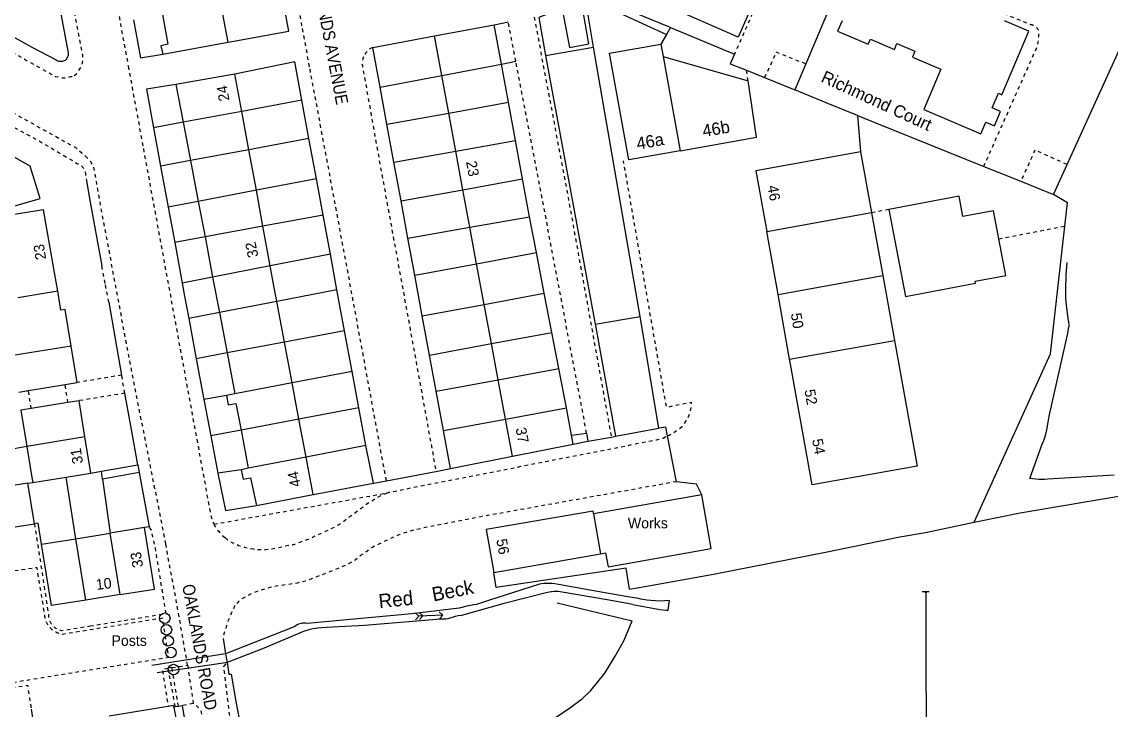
# Model space of a CAD drawing. Extents: x 421500 to 422711, y 436000 to 437000.
# Drawn here: x 422105.8 to 422260.5, y 436229.8 to 436327.6 of the extents above; entities that cross this region are included whole.
import ezdxf

# ---------------------------------------------------------------- set-up
doc = ezdxf.new("R2010")
doc.units = 0
doc.linetypes.add('716709-ExBase$0$OS-DASHEDLINE', pattern=[1, 0.5, -0.5])
doc.layers.get('0').update_dxf_attribs({"color": 210})
for name, color, linetype in [('716709-ExBase$0$OS-LINE_0001_BLG_OUTLINE', 7, 'Continuous'), ('716709-ExBase$0$OS-LINE_0003_BLG_OUTLINE_OVHD', 7, '716709-ExBase$0$OS-DASHEDLINE'), ('716709-ExBase$0$OS-LINE_0021_ROAD_OR_TRACK', 8, '716709-ExBase$0$OS-DASHEDLINE'), ('716709-ExBase$0$OS-LINE_0030_BLG_DIVISION', 8, 'Continuous'), ('716709-ExBase$0$OS-LINE_0030_OBSTRUCTING_FEAT', 8, 'Continuous'), ('716709-ExBase$0$OS-LINE_0032_PATH_OR_EDGE', 8, '716709-ExBase$0$OS-DASHEDLINE'), ('716709-ExBase$0$OS-LINE_0059_WATER_EDGE_LIMIT', 8, 'Continuous'), ('716709-ExBase$0$OS-PT_0057_WATER_LOCATION', 8, 'Continuous'), ('716709-ExBase$0$OS-PT_GENERAL_OR_UNCLASSIFIED', 8, 'Continuous'), ('716709-ExBase$0$OS-SYMB_0057_CULVERT', 8, 'Continuous'), ('716709-ExBase$0$OS-SYMB_0069_DIRECTION_OF_FL', 8, 'Continuous'), ('716709-ExBase$0$OS-TEXT_BUILDING_OR_STRUCTURE', 4, 'Continuous'), ('716709-ExBase$0$OS-TEXT_INLAND_WATER', 4, 'Continuous'), ('716709-ExBase$0$OS-TEXT_ROAD_NAME', 7, 'Continuous'), ('716709-ExBase$0$OS-TEXT_ROADSIDE', 4, 'Continuous')]:
    doc.layers.add(name, color=color, linetype=linetype)
doc.styles.add('716709-ExBase$0$Romans', font='romans.shx', dxfattribs={"width": 0.9})
doc.styles.add('716709-ExBase$0$Standard', font='romans.shx')

# ---------------------------------------------------------------- blocks, each defined once
blk = doc.blocks.new('716709-ExBase$0$OS-FLOW ARROW')
at = {"linetype": 'Continuous', "flags": 128}
for points in [[(0.5, 0.5), (0, 0), (0.5, -0.5)], [(0, 0), (3.438, 0)], [(3.35, 0.5), (2.85, 0), (3.35, -0.5)], [(3.938, 0.5), (3.438, 0), (3.938, -0.5)]]:
    blk.add_lwpolyline(points, dxfattribs=at)
blk = doc.blocks.new('716709-ExBase$0$OS-CULVERT')
at = {"linetype": 'Continuous', "flags": 128}
blk.add_lwpolyline([(-0.5, 0), (0.5, 0)], dxfattribs=at)
blk = doc.blocks.new('716709-ExBase$0$OS-CIRCLE')
at = {"linetype": 'Continuous'}
blk.add_circle((0, 0), 0.375, dxfattribs=at)
blk = doc.blocks.new('716709-ExBase$0$OS-DOT')
at = {"linetype": 'Continuous'}
blk.add_circle((0, 0), 0.05, dxfattribs=at)

msp = doc.modelspace()

# ---------------------------------------------------------------- linework, layer by layer
at = {"layer": '716709-ExBase$0$OS-LINE_0001_BLG_OUTLINE'}
for p, q in [((422135.08, 436324.7), (422134.06, 436330.13)), ((422164.42, 436325.58), (422172.87, 436327.17)), ((422173.9, 436321.59), (422172.87, 436327.17)), ((422125.8, 436323), (422135.08, 436324.7)), ((422165.45, 436319.97), (422164.42, 436325.58)), ((422196.53, 436324.42), (422196.85, 436322.65)), ((422174.9, 436316.16), (422173.9, 436321.59)), ((422196.85, 436322.65), (422208.94, 436319.2)), ((422136.05, 436320.15), (422127.68, 436318.7)), ((422137.03, 436314.87), (422136.05, 436320.15)), ((422166.42, 436314.62), (422165.45, 436319.97)), ((422127.68, 436318.7), (422128.71, 436313.33)), ((422175.9, 436310.75), (422174.9, 436316.16)), ((422138.03, 436309.41), (422137.03, 436314.87)), ((422167.42, 436309.22), (422166.42, 436314.62)), ((422128.71, 436313.33), (422129.75, 436307.87)), ((422176.91, 436305.26), (422175.9, 436310.75)), ((422139.1, 436303.65), (422138.03, 436309.41)), ((422168.42, 436303.73), (422167.42, 436309.22)), ((422199.3, 436309.27), (422192.01, 436307.97)), ((422129.75, 436307.87), (422130.85, 436302.06)), ((422224.9, 436309.1), (422226.45, 436300.5)), ((422177.9, 436299.9), (422176.91, 436305.26)), ((422140.04, 436298.54), (422139.1, 436303.65)), ((422169.4, 436298.41), (422168.42, 436303.73)), ((422130.85, 436302.06), (422131.81, 436297.03)), ((422108.88, 436300.89), (422103.24, 436299.97)), ((422178.88, 436294.81), (422177.9, 436299.9)), ((422226.45, 436300.5), (422226.46, 436300.47)), ((422226.46, 436300.47), (422228.07, 436291.54)), ((422141.08, 436292.93), (422140.04, 436298.54)), ((422170.35, 436293.21), (422169.4, 436298.41)), ((422131.81, 436297.03), (422132.89, 436291.33)), ((422213.19, 436288.84), (422211.59, 436297.8)), ((422179.99, 436289.02), (422178.88, 436294.81)), ((422171.43, 436287.44), (422170.35, 436293.21)), ((422132.89, 436291.33), (422133.85, 436286.29)), ((422228.07, 436291.54), (422229.73, 436282.31)), ((422143.1, 436282.08), (422142.02, 436287.86)), ((422181.05, 436283.47), (422179.99, 436289.02)), ((422214.83, 436279.64), (422213.19, 436288.84)), ((422133.85, 436286.29), (422134.95, 436280.55)), ((422172.48, 436281.87), (422171.43, 436287.44)), ((422182.04, 436278.32), (422181.05, 436283.47)), ((422113.67, 436276.34), (422112.81, 436281.53)), ((422144.19, 436276.3), (422143.1, 436282.08)), ((422173.44, 436276.74), (422172.48, 436281.87)), ((422134.95, 436280.55), (422136.05, 436274.75)), ((422183.12, 436272.73), (422182.04, 436278.32)), ((422174.49, 436271.15), (422173.44, 436276.74)), ((422105.38, 436274.97), (422106.73, 436275.19)), ((422106.73, 436275.19), (422111.93, 436276.05)), ((422111.93, 436276.05), (422113.67, 436276.34)), ((422145.15, 436271.14), (422144.19, 436276.3)), ((422113.92, 436273.75), (422112.34, 436273.49)), ((422114.76, 436268.61), (422113.92, 436273.75)), ((422136.05, 436274.75), (422134.85, 436274.5)), ((422107.14, 436272.64), (422105.66, 436272.4)), ((422105.66, 436272.4), (422106.5, 436267.26)), ((422112.34, 436273.49), (422107.14, 436272.64)), ((422183.86, 436268.86), (422183.12, 436272.73)), ((422146.17, 436265.74), (422145.15, 436271.14)), ((422175.48, 436265.88), (422174.49, 436271.15)), ((422136.92, 436269.59), (422137.95, 436264.15)), ((422115.6, 436263.47), (422114.76, 436268.61)), ((422175.48, 436265.88), (422184.1, 436267.6)), ((422184.1, 436267.6), (422183.86, 436268.86)), ((422147.17, 436260.42), (422146.17, 436265.74)), ((422107.34, 436262.12), (422112.07, 436262.89)), ((422112.07, 436262.89), (422115.6, 436263.47)), ((422137.95, 436264.15), (422136.95, 436263.95)), ((422139.1, 436258.85), (422147.17, 436260.42)), ((422202.35, 436260.4), (422186.97, 436257.69)), ((422123.22, 436255.72), (422118.35, 436254.93)), ((422108.61, 436253.37), (422113.48, 436254.15)), ((422113.48, 436254.15), (422118.35, 436254.93)), ((422172.8, 436249.35), (422187.96, 436252.02)), ((422119.76, 436246.21), (422114.89, 436245.42))]:
    msp.add_line(p, q, dxfattribs=at)
at = {"layer": '716709-ExBase$0$OS-LINE_0001_BLG_OUTLINE', "flags": 128}
for points in [[(422211.04, 436333.38), (422207.52, 436325.43), (422193.71, 436331.54), (422201.16, 436348.37)], [(422125.76, 436328.63), (422126.55, 436324.4), (422125.55, 436324.2), (422125.8, 436323)], [(422222.27, 436327.72), (422221.64, 436326.25), (422225.98, 436324.4), (422226.29, 436325.12), (422229.7, 436323.67), (422230.05, 436324.5), (422232.62, 436323.4), (422232.27, 436322.57), (422236.32, 436320.84), (422233.88, 436315.14), (422242, 436311.67), (422242.7, 436313.32), (422243.91, 436312.81), (422244.77, 436314.84), (422243.57, 436315.35), (422244.47, 436317.44), (422244.96, 436317.23), (422248.82, 436326.26), (422245.33, 436327.75)], [(422192.01, 436307.97), (422189.25, 436323.12), (422196.53, 436324.42)], [(422199.3, 436309.27), (422209.1, 436311.03), (422210.14, 436311.22), (422208.94, 436319.2)], [(422098.62, 436305.78), (422102.62, 436303.64), (422103.35, 436301.04), (422108.41, 436302.47), (422106.98, 436307.08), (422101.18, 436310.34)], [(422224.9, 436309.1), (422219.98, 436308.21), (422210.05, 436306.4), (422211.59, 436297.8)], [(422244.52, 436296.77), (422243.77, 436300.74), (422239.44, 436299.92), (422238.89, 436302.82), (422228.92, 436300.93)], [(422110.89, 436289.3), (422110.45, 436291.97), (422108.88, 436300.89)], [(422228.92, 436300.93), (422231.26, 436288.55), (422241.23, 436290.44), (422241.18, 436290.74), (422245.51, 436291.55), (422244.52, 436296.77)], [(422142.02, 436287.86), (422141.6, 436290.1), (422141.08, 436292.93)], [(422112.81, 436281.53), (422111.96, 436286.72), (422111.33, 436286.62), (422110.89, 436289.3)], [(422229.73, 436282.31), (422232.95, 436264.45), (422218.02, 436261.8), (422214.95, 436278.96), (422214.83, 436279.64)], [(422134.85, 436274.5), (422135.1, 436273.15), (422136.2, 436273.35), (422136.92, 436269.59)], [(422106.5, 436267.26), (422107.22, 436262.87), (422107.34, 436262.12)], [(422136.95, 436263.95), (422137.25, 436262.6), (422138.25, 436262.8), (422139.1, 436258.85)], [(422187.96, 436252.02), (422188.7, 436252.15), (422189.05, 436250.15), (422203.7, 436252.75), (422202.35, 436260.4)], [(422186.97, 436257.69), (422186.91, 436258.05), (422171.75, 436255.45), (422172.8, 436249.35)], [(422119.76, 436246.21), (422124.63, 436246.99), (422123.22, 436255.72)], [(422114.89, 436245.42), (422110.02, 436244.64), (422108.61, 436253.37)]]:
    msp.add_lwpolyline(points, dxfattribs=at)
at = {"layer": '716709-ExBase$0$OS-LINE_0003_BLG_OUTLINE_OVHD'}
for p, q in [((422107.14, 436272.64), (422106.73, 436275.19)), ((422112.34, 436273.49), (422111.93, 436276.05))]:
    msp.add_line(p, q, dxfattribs=at)
at = {"layer": '716709-ExBase$0$OS-LINE_0021_ROAD_OR_TRACK'}
for p, q in [((422106.22, 436401.11), (422120.9, 436321.28)), ((422146.66, 436321.21), (422145.58, 436327.01)), ((422175.93, 436321.98), (422174.85, 436327.59)), ((422120.9, 436321.28), (422123.05, 436309.58)), ((422134.49, 436235.99), (422134.94, 436236.54)), ((422129.33, 436236.17), (422130.14, 436230.73))]:
    msp.add_line(p, q, dxfattribs=at)
at = {"layer": '716709-ExBase$0$OS-LINE_0021_ROAD_OR_TRACK', "flags": 128}
for points in [[(422113.25, 436319.95), (422113.35, 436320.05), (422113.55, 436320.2), (422113.7, 436320.35), (422113.85, 436320.55), (422113.95, 436320.75), (422114.1, 436320.95), (422114.3, 436321.35), (422114.45, 436322.1), (422114.45, 436322.8), (422112.35, 436333.95), (422105.35, 436372.5), (422101.75, 436392.75), (422100.6, 436398.35), (422100.49, 436398.42)], [(422145.58, 436327.01), (422138.05, 436367.45), (422134.8, 436384.1), (422134.8, 436387), (422134.95, 436388.4), (422135.05, 436388.7), (422135.2, 436389.25), (422135.4, 436389.8)], [(422081.79, 436336.13), (422094.15, 436329.05), (422110.6, 436319.8), (422110.9, 436319.75), (422111.15, 436319.65), (422112.15, 436319.65), (422112.45, 436319.7), (422112.7, 436319.8), (422113, 436319.85), (422113.25, 436319.95)], [(422211.04, 436333.38), (422211.23, 436332.57), (422207, 436323.01)], [(422115.13, 436308.23), (422114.8, 436308.55), (422114.55, 436308.7), (422113.54, 436309.63), (422104.75, 436314.54), (422081.66, 436327.68), (422081.46, 436327.79), (422081.25, 436327.89), (422081.03, 436327.98), (422080.82, 436328.06), (422080.6, 436328.14), (422080.38, 436328.2), (422080.15, 436328.26), (422079.92, 436328.3), (422079.69, 436328.34), (422079.46, 436328.37), (422079.14, 436328.39), (422078.91, 436328.39), (422078.67, 436328.39), (422078.44, 436328.37), (422078.21, 436328.35), (422078.19, 436328.35)], [(422178.55, 436328.25), (422183.35, 436302.75), (422189.51, 436268.59)], [(422155.63, 436323.92), (422155.4, 436323.85), (422155.2, 436323.75), (422154.65, 436323.2), (422154.5, 436323), (422154.3, 436322.6)], [(422217.11, 436321.6), (422212.94, 436323.27), (422211.26, 436319.67)], [(422154.3, 436322.6), (422154.2, 436322.35), (422154.15, 436322), (422154.1, 436321.85), (422154.1, 436321.6), (422154.15, 436321.4), (422156.65, 436307.35), (422160.95, 436283.85), (422164.61, 436263.72)], [(422186, 436269.15), (422180, 436300.85), (422175.93, 436321.98)], [(422157.56, 436262.39), (422152.55, 436289.6), (422146.66, 436321.21)], [(422123.05, 436309.58), (422132.6, 436257.6), (422132.8, 436256.8), (422133, 436256.35), (422133.07, 436256.21)], [(422126.23, 436253.4), (422125.82, 436255.62), (422121.3, 436278.45), (422116.9, 436302), (422116.15, 436306.25), (422116, 436307), (422115.9, 436307.2), (422115.8, 436307.35), (422115.65, 436307.6), (422115.55, 436307.8), (422115.13, 436308.23)], [(422157.57, 436260.64), (422157.9, 436260.75), (422195.9, 436268.2), (422196.35, 436268.3), (422196.85, 436268.45), (422197.25, 436268.65), (422197.5, 436268.76)], [(422198.78, 436262.25), (422171.15, 436257.3), (422161.75, 436255.45), (422160.6, 436255.15), (422159.35, 436254.7), (422158.1, 436254.15), (422155.8, 436253.05), (422155.2, 436252.65), (422154.2, 436251.95), (422153.9, 436251.75), (422153.5, 436251.4), (422153.15, 436251.1), (422152.8, 436250.9), (422152.3, 436250.65), (422151.85, 436250.4), (422151.45, 436250.25), (422150.8, 436249.95), (422146.95, 436248.45), (422146.55, 436248.25), (422146.1, 436248.1), (422145.65, 436248), (422145.35, 436247.95), (422144.95, 436247.85), (422141.9, 436247.4), (422141, 436247.2), (422140.35, 436247), (422139.5, 436246.75), (422138.65, 436246.45), (422137.9, 436246.05), (422137.65, 436245.95), (422137, 436245.6), (422136.55, 436245.25), (422136.4, 436245.05), (422136.2, 436244.85), (422136.05, 436244.65)], [(422134.65, 436254.3), (422135, 436254), (422135.35, 436253.8), (422135.75, 436253.55), (422136.2, 436253.4), (422136.55, 436253.2), (422137, 436253.1), (422137.4, 436252.95), (422138.3, 436252.75), (422138.65, 436252.7), (422139.25, 436252.6), (422140.4, 436252.6), (422140.95, 436252.7), (422141.55, 436252.75), (422142.1, 436252.9), (422142.7, 436253), (422143.2, 436253.15), (422144.4, 436253.35), (422145.4, 436253.7), (422146.45, 436254.1), (422147.15, 436254.4), (422149.65, 436255.55), (422150.25, 436255.85), (422150.8, 436256.15), (422150.95, 436256.25), (422151.45, 436256.6), (422151.95, 436257), (422152.1, 436257.1), (422153.8, 436258.35), (422154.7, 436259.05), (422155.95, 436259.85), (422156.1, 436259.95), (422156.7, 436260.25), (422157.57, 436260.64)], [(422133.07, 436256.21), (422133.2, 436255.95), (422133.45, 436255.5), (422133.75, 436255.2), (422134, 436254.85), (422134.35, 436254.55), (422134.65, 436254.3)], [(422129.33, 436236.17), (422129.31, 436236.27), (422128.11, 436243.27), (422126.23, 436253.4)], [(422064.06, 436227.19), (422102.12, 436233.37), (422104.25, 436233.71), (422106.28, 436234.04), (422106.48, 436234.07), (422123.72, 436236.84), (422126.65, 436237.3), (422125.8, 436242.86), (422123.1, 436242.42), (422111.58, 436240.56), (422111.46, 436240.58), (422111.34, 436240.6), (422111.22, 436240.63), (422111.1, 436240.67), (422110.99, 436240.71), (422110.87, 436240.75), (422110.76, 436240.8), (422110.65, 436240.85), (422110.54, 436240.91), (422110.44, 436240.97), (422110.33, 436241.04), (422110.23, 436241.11), (422110.14, 436241.19), (422110.04, 436241.26), (422109.95, 436241.35), (422109.85, 436241.45), (422109.77, 436241.54), (422109.69, 436241.63), (422109.62, 436241.73), (422109.55, 436241.83), (422109.48, 436241.94), (422109.42, 436242.04), (422109.36, 436242.15), (422109.31, 436242.26), (422109.26, 436242.37), (422109.22, 436242.49), (422109.18, 436242.6), (422109.14, 436242.72), (422109.12, 436242.84), (422109.09, 436242.96), (422109.07, 436243.08), (422109.06, 436243.2), (422109.05, 436243.33), (422107.96, 436250.03), (422101.23, 436249.09), (422102.02, 436243.45), (422102.04, 436243.23), (422102.05, 436243.04), (422102.05, 436242.84), (422102.05, 436242.65), (422102.03, 436242.46), (422102.01, 436242.26), (422101.98, 436242.07), (422101.95, 436241.88), (422101.9, 436241.69), (422101.85, 436241.5), (422101.79, 436241.32), (422101.72, 436241.14), (422101.64, 436240.96), (422101.56, 436240.78), (422101.47, 436240.61), (422101.36, 436240.42), (422101.25, 436240.26), (422101.14, 436240.1), (422101.02, 436239.94), (422100.9, 436239.8), (422100.77, 436239.65), (422100.63, 436239.51), (422100.49, 436239.38), (422100.34, 436239.25), (422100.19, 436239.13), (422100.03, 436239.02), (422099.87, 436238.91), (422099.7, 436238.81), (422099.53, 436238.72), (422099.36, 436238.63), (422062.13, 436232.47), (422062.07, 436232.47)], [(422136.05, 436244.65), (422135.95, 436244.45), (422135.85, 436244.2), (422135.75, 436244), (422135.05, 436242.45), (422134.85, 436241.75), (422134.45, 436240.45), (422134.39, 436239.99)], [(422178.2, 436000), (422171.3, 436039.7), (422151.9, 436140.9), (422142.35, 436192.2), (422135.5, 436227.45), (422134.49, 436235.99)], [(422130.94, 436230.1), (422130.86, 436230.18), (422130.76, 436230.28), (422130.67, 436230.36), (422130.58, 436230.44), (422130.49, 436230.51), (422130.39, 436230.58), (422130.29, 436230.64), (422130.14, 436230.73)], [(422133.72, 436208.06), (422134.2, 436208.35), (422134.35, 436208.45), (422134.4, 436208.55), (422134.5, 436208.7), (422134.6, 436208.8), (422134.7, 436208.95), (422134.85, 436209.4), (422134.85, 436210.15), (422134.8, 436210.25), (422133.5, 436215.55), (422131.33, 436229.51), (422131.27, 436229.61), (422131.21, 436229.72), (422131.15, 436229.82), (422131.08, 436229.91), (422131.01, 436230.01), (422130.94, 436230.1)]]:
    msp.add_lwpolyline(points, dxfattribs=at)
at = {"layer": '716709-ExBase$0$OS-LINE_0030_BLG_DIVISION'}
for p, q in [((422165.45, 436319.97), (422173.9, 436321.59)), ((422196.85, 436322.65), (422199.3, 436309.27)), ((422166.42, 436314.62), (422174.9, 436316.16)), ((422137.03, 436314.87), (422128.71, 436313.33)), ((422167.42, 436309.22), (422175.9, 436310.75)), ((422138.03, 436309.41), (422129.75, 436307.87)), ((422168.42, 436303.73), (422176.91, 436305.26)), ((422139.1, 436303.65), (422130.85, 436302.06)), ((422169.4, 436298.41), (422177.9, 436299.9)), ((422211.59, 436297.8), (422226.45, 436300.5)), ((422140.04, 436298.54), (422131.81, 436297.03)), ((422170.35, 436293.21), (422178.88, 436294.81)), ((422141.08, 436292.93), (422132.89, 436291.33)), ((422213.19, 436288.84), (422228.07, 436291.54)), ((422110.89, 436289.3), (422105.22, 436288.36)), ((422142.02, 436287.86), (422133.85, 436286.29)), ((422171.43, 436287.44), (422179.99, 436289.02)), ((422172.48, 436281.87), (422181.05, 436283.47)), ((422112.81, 436281.53), (422104.52, 436280.16)), ((422143.1, 436282.08), (422134.95, 436280.55)), ((422214.83, 436279.64), (422229.73, 436282.31)), ((422173.44, 436276.74), (422182.04, 436278.32)), ((422144.19, 436276.3), (422136.05, 436274.75)), ((422174.49, 436271.15), (422183.12, 436272.73)), ((422145.15, 436271.14), (422136.92, 436269.59)), ((422114.76, 436268.61), (422106.5, 436267.26)), ((422146.17, 436265.74), (422137.95, 436264.15)), ((422186.97, 436257.69), (422187.96, 436252.02)), ((422119.76, 436246.21), (422118.35, 436254.93))]:
    msp.add_line(p, q, dxfattribs=at)
at = {"layer": '716709-ExBase$0$OS-LINE_0030_BLG_DIVISION', "flags": 128}
msp.add_lwpolyline([(422114.89, 436245.42), (422114.84, 436245.72), (422113.53, 436253.85), (422113.48, 436254.15)], dxfattribs=at)
at = {"layer": '716709-ExBase$0$OS-LINE_0030_OBSTRUCTING_FEAT'}
for p, q in [((422227.33, 436345.83), (422217.11, 436321.6)), ((422254.22, 436307.32), (422267.62, 436336.81)), ((422143.71, 436326.24), (422142.7, 436331.69)), ((422185.77, 436331.12), (422197.35, 436325.8)), ((422197.92, 436326.76), (422186.01, 436331.67)), ((422187, 436323.97), (422185.97, 436329.97)), ((422121.66, 436327.88), (422122.65, 436322.45)), ((422135.08, 436324.7), (422143.71, 436326.24)), ((422172.87, 436327.17), (422174.26, 436327.46)), ((422174.26, 436327.46), (422174.85, 436327.59)), ((422197.92, 436326.76), (422197.35, 436325.8)), ((422197.92, 436326.76), (422207, 436323.01)), ((422155.63, 436323.92), (422164.42, 436325.58)), ((422197.35, 436325.8), (422196.53, 436324.42)), ((422156.67, 436318.29), (422155.63, 436323.92)), ((422180.18, 436322.8), (422187, 436323.97)), ((422189.83, 436307.58), (422187, 436323.97)), ((422122.65, 436322.45), (422125.8, 436323)), ((422144.55, 436321.9), (422136.05, 436320.15)), ((422145.56, 436316.45), (422144.55, 436321.9)), ((422173.9, 436321.59), (422175.93, 436321.98)), ((422217.11, 436321.6), (422215.55, 436317.92)), ((422156.67, 436318.29), (422165.45, 436319.97)), ((422208.72, 436320.7), (422211.26, 436319.67)), ((422127.68, 436318.7), (422123.5, 436318)), ((422211.26, 436319.67), (422215.55, 436317.92)), ((422123.5, 436318), (422124.5, 436312.55)), ((422157.64, 436313.03), (422156.67, 436318.29)), ((422145.56, 436316.45), (422137.03, 436314.87)), ((422146.57, 436310.99), (422145.56, 436316.45)), ((422157.64, 436313.03), (422166.42, 436314.62)), ((422224.47, 436314.3), (422224.9, 436309.1)), ((422224.47, 436314.3), (422242.39, 436307.04)), ((422128.71, 436313.33), (422124.5, 436312.55)), ((422124.5, 436312.55), (422125.51, 436307.08)), ((422158.64, 436307.63), (422157.64, 436313.03)), ((422146.57, 436310.99), (422138.03, 436309.41)), ((422147.62, 436305.3), (422146.57, 436310.99)), ((422158.64, 436307.63), (422167.42, 436309.22)), ((422129.75, 436307.87), (422125.51, 436307.08)), ((422159.65, 436302.14), (422158.64, 436307.63)), ((422125.51, 436307.08), (422126.58, 436301.24)), ((422193.6, 436285.7), (422189.83, 436307.58)), ((422242.39, 436307.04), (422247.67, 436304.94)), ((422252.28, 436303.04), (422254.22, 436307.32)), ((422114.92, 436305.3), (422115.52, 436301.97)), ((422147.62, 436305.3), (422139.1, 436303.65)), ((422148.59, 436300.11), (422147.62, 436305.3)), ((422247.67, 436304.94), (422252.28, 436303.04)), ((422159.65, 436302.14), (422168.42, 436303.73)), ((422115.52, 436301.97), (422117.15, 436292.91)), ((422130.85, 436302.06), (422126.58, 436301.24)), ((422160.62, 436296.87), (422159.65, 436302.14)), ((422126.58, 436301.24), (422127.5, 436296.24)), ((422148.59, 436300.11), (422140.04, 436298.54)), ((422149.61, 436294.59), (422148.59, 436300.11)), ((422160.62, 436296.87), (422169.4, 436298.41)), ((422131.81, 436297.03), (422127.5, 436296.24)), ((422161.59, 436291.58), (422160.62, 436296.87)), ((422127.5, 436296.24), (422128.55, 436290.48)), ((422149.61, 436294.59), (422141.08, 436292.93)), ((422150.55, 436289.5), (422149.61, 436294.59)), ((422161.59, 436291.58), (422170.35, 436293.21)), ((422132.89, 436291.33), (422128.55, 436290.48)), ((422162.65, 436285.83), (422161.59, 436291.58)), ((422150.55, 436289.5), (422142.02, 436287.86)), ((422151.63, 436283.69), (422150.55, 436289.5)), ((422118.13, 436287.75), (422119.05, 436282.56)), ((422133.85, 436286.29), (422129.49, 436285.46)), ((422162.65, 436285.83), (422171.43, 436287.44)), ((422129.49, 436285.46), (422130.57, 436279.73)), ((422163.69, 436280.23), (422162.65, 436285.83)), ((422187.21, 436284.64), (422193.6, 436285.7)), ((422196.24, 436269.85), (422193.6, 436285.7)), ((422151.63, 436283.69), (422143.1, 436282.08)), ((422152.7, 436277.93), (422151.63, 436283.69)), ((422119.05, 436282.56), (422119.97, 436277.39)), ((422163.69, 436280.23), (422172.48, 436281.87)), ((422134.95, 436280.55), (422130.57, 436279.73)), ((422164.63, 436275.12), (422163.69, 436280.23)), ((422130.57, 436279.73), (422131.66, 436273.93)), ((422119.97, 436277.39), (422119.98, 436277.35)), ((422152.7, 436277.93), (422144.19, 436276.3)), ((422153.66, 436272.75), (422152.7, 436277.93)), ((422164.63, 436275.12), (422173.44, 436276.74)), ((422165.66, 436269.53), (422164.63, 436275.12)), ((422120.42, 436274.82), (422120.42, 436274.83)), ((422121.35, 436269.69), (422120.42, 436274.82)), ((422134.85, 436274.5), (422131.66, 436273.93)), ((422131.66, 436273.93), (422132.63, 436268.78)), ((422153.66, 436272.75), (422145.15, 436271.14)), ((422154.66, 436267.38), (422153.66, 436272.75)), ((422165.66, 436269.53), (422174.49, 436271.15)), ((422122.27, 436264.64), (422121.35, 436269.69)), ((422136.92, 436269.59), (422132.63, 436268.78)), ((422166.66, 436264.11), (422165.66, 436269.53)), ((422183.86, 436268.86), (422186, 436269.15)), ((422186, 436269.15), (422186.18, 436268)), ((422190.1, 436268.7), (422196.24, 436269.85)), ((422132.63, 436268.78), (422133.63, 436263.44)), ((422154.66, 436267.38), (422146.17, 436265.74)), ((422155.75, 436262.05), (422154.66, 436267.38)), ((422184.1, 436267.6), (422186.18, 436268)), ((422186.18, 436268), (422189.51, 436268.59)), ((422189.51, 436268.59), (422190.1, 436268.7)), ((422198.78, 436262.25), (422197.5, 436268.76)), ((422106.5, 436267.26), (422098.6, 436265.85)), ((422117.09, 436263.73), (422122.27, 436264.64)), ((422122.27, 436264.64), (422122.47, 436263.56)), ((422113.48, 436254.15), (422112.07, 436262.89)), ((422115.6, 436263.47), (422117.09, 436263.73)), ((422117.25, 436262.61), (422117.09, 436263.73)), ((422122.47, 436263.56), (422117.25, 436262.61)), ((422122.47, 436263.56), (422123.88, 436255.83)), ((422136.95, 436263.95), (422133.63, 436263.44)), ((422157.56, 436262.39), (422164.61, 436263.72)), ((422164.61, 436263.72), (422166.66, 436264.11)), ((422106.64, 436262.04), (422107.34, 436262.12)), ((422107.58, 436256.28), (422106.64, 436262.04)), ((422117.25, 436262.61), (422118.35, 436254.93)), ((422147.17, 436260.42), (422155.75, 436262.05)), ((422155.75, 436262.05), (422157.56, 436262.39)), ((422104.87, 436255.83), (422107.58, 436256.28)), ((422123.88, 436255.83), (422123.22, 436255.72)), ((422181.8, 436245.05), (422192.45, 436242.5)), ((422134.39, 436239.99), (422134.74, 436237.8)), ((422134.74, 436237.8), (422134.94, 436236.54)), ((422127.55, 436230.25), (422127.38, 436230.22)), ((422128.03, 436230.33), (422127.55, 436230.25)), ((422128.6, 436230.42), (422128.03, 436230.33)), ((422131.08, 436216.31), (422128.6, 436230.42)), ((422107.13, 436229.93), (422107.56, 436227.17)), ((422127.38, 436230.22), (422128.22, 436225.68))]:
    msp.add_line(p, q, dxfattribs=at)
at = {"layer": '716709-ExBase$0$OS-LINE_0030_OBSTRUCTING_FEAT', "flags": 128}
for points in [[(422089.45, 436333.95), (422107.3, 436323.95), (422110.65, 436322.2), (422110.8, 436322.1), (422110.9, 436322.05), (422111.05, 436322), (422111.55, 436322), (422112, 436322.15), (422112.2, 436322.35), (422112.3, 436322.55), (422112.35, 436322.7), (422112.4, 436322.8), (422112.4, 436323.2), (422110.1, 436335.6), (422109.25, 436340.31)], [(422182.55, 436329.38), (422182.45, 436329.7), (422182.15, 436329.45), (422181.75, 436329.25), (422181.4, 436329.05), (422180.6, 436328.75), (422180.45, 436328.7), (422179.2, 436328.2), (422180.18, 436322.8)], [(422182.55, 436329.38), (422183.55, 436323.95), (422186.3, 436324.45), (422185.37, 436329.87)], [(422180.18, 436322.8), (422181.2, 436317.15), (422187.21, 436284.64)], [(422207, 436323.01), (422206.39, 436321.64), (422208.72, 436320.7)], [(422224.47, 436314.3), (422220.03, 436316.1), (422215.55, 436317.92)], [(422253.93, 436298.55), (422254.31, 436301.86), (422252.28, 436303.04)], [(422241.04, 436256.49), (422251.86, 436280.4), (422253.93, 436298.55)], [(422260.9, 436263.2), (422251.5, 436262.6), (422251, 436262.55), (422250.2, 436262.55), (422248.95, 436262.7), (422250.7, 436267.6), (422250.95, 436268.1), (422251.1, 436268.65), (422251.2, 436269), (422251.35, 436269.6), (422251.55, 436270.7), (422251.7, 436271.55), (422254.4, 436283.55), (422254.45, 436284.05), (422254.55, 436284.55), (422254.5, 436284.75), (422254.5, 436284.95), (422254.45, 436285.1), (422254.2, 436286.95), (422254.05, 436288.25), (422254.05, 436289.95), (422254.1, 436291.2), (422254.1, 436291.6), (422254.25, 436293.4)], [(422128.55, 436290.48), (422128.9, 436288.6), (422129.49, 436285.46)], [(422187.21, 436284.64), (422187.3, 436284.15), (422190.1, 436268.7)], [(422197.5, 436268.76), (422197.26, 436270.02), (422196.24, 436269.85)], [(422166.66, 436264.11), (422167.4, 436264.25), (422175.48, 436265.88)], [(422133.63, 436263.44), (422134.7, 436258.15), (422139.1, 436258.85)], [(422106.64, 436262.04), (422103.96, 436261.6), (422103.93, 436261.6)], [(422202.35, 436260.4), (422201.59, 436261.92), (422198.78, 436262.25)], [(422241.04, 436256.49), (422247.55, 436257.85), (422272.45, 436262.05), (422290.5, 436258.02)], [(422108.61, 436253.37), (422108.13, 436256.34), (422107.58, 436256.28)], [(422192.1, 436247), (422194.25, 436247.35), (422204, 436249.1), (422220.15, 436252.3), (422230.5, 436254.4), (422234.1, 436255.05), (422241.04, 436256.49)], [(422192.1, 436247), (422191.62, 436249.95), (422173.17, 436247.23), (422172.8, 436249.35)], [(422136.85, 436227.45), (422137.85, 436227.54), (422139.4, 436220.5), (422163.75, 436224.85), (422178.9, 436227.5), (422180.15, 436228), (422181.8, 436228.9), (422183.6, 436230.1), (422185.35, 436231.4), (422186.6, 436232.6), (422188.6, 436235.05), (422190.05, 436237.45), (422191.35, 436239.75), (422192.45, 436242.5)], [(422134.94, 436236.54), (422135.2, 436234.9), (422135.5, 436234.9), (422136.2, 436231.04), (422136.65, 436228.57), (422136.85, 436227.45)], [(422126.58, 436230.33), (422125.95, 436230.23), (422118.2, 436228.96)], [(422127.38, 436230.22), (422127.34, 436230.46), (422126.58, 436230.33)]]:
    msp.add_lwpolyline(points, dxfattribs=at)
at = {"layer": '716709-ExBase$0$OS-LINE_0032_PATH_OR_EDGE'}
for p, q in [((422208.94, 436319.2), (422208.72, 436320.7)), ((422228.92, 436300.93), (422226.46, 436300.47)), ((422244.52, 436296.77), (422253.93, 436298.55)), ((422117.62, 436290.42), (422117.15, 436292.91)), ((422118.13, 436287.75), (422117.62, 436290.42)), ((422119.97, 436277.39), (422113.67, 436276.34)), ((422120.42, 436274.83), (422119.98, 436277.35)), ((422120.42, 436274.82), (422113.92, 436273.75)), ((422133.07, 436256.21), (422157.57, 436260.64)), ((422115.48, 436241.75), (422120.35, 436242.54)), ((422127.12, 436235.83), (422126.54, 436235.72)), ((422127.12, 436235.83), (422129.33, 436236.17)), ((422130.14, 436230.73), (422128.6, 436230.42))]:
    msp.add_line(p, q, dxfattribs=at)
at = {"layer": '716709-ExBase$0$OS-LINE_0032_PATH_OR_EDGE', "flags": 128}
for points in [[(422242.39, 436307.04), (422242.42, 436307.1), (422246.72, 436316.74), (422249.93, 436323.94), (422249.99, 436324.13), (422250.04, 436324.32), (422250.09, 436324.51), (422250.12, 436324.7), (422250.15, 436324.9), (422250.18, 436325.25), (422250.18, 436325.31), (422250.19, 436325.37), (422250.19, 436325.43), (422250.2, 436325.49), (422250.2, 436325.55), (422250.21, 436325.61), (422250.21, 436325.67), (422250.22, 436325.73), (422250.22, 436325.79), (422250.22, 436325.85), (422250.22, 436325.9), (422250.22, 436325.96), (422250.22, 436326.02), (422250.22, 436326.08), (422250.21, 436326.13), (422250.2, 436326.19), (422250.2, 436326.25), (422250.18, 436326.3), (422250.17, 436326.35), (422250.15, 436326.41), (422250.13, 436326.46), (422250.1, 436326.51), (422250.05, 436326.59), (422250.02, 436326.63), (422249.98, 436326.68), (422249.94, 436326.72), (422249.9, 436326.77), (422249.86, 436326.81), (422249.82, 436326.85), (422249.77, 436326.88), (422249.73, 436326.92), (422249.68, 436326.95), (422249.63, 436326.98), (422249.58, 436327.01), (422249.53, 436327.04), (422249.48, 436327.06), (422249.42, 436327.08), (422249.37, 436327.1), (422249.31, 436327.12), (422249.26, 436327.14), (422249.2, 436327.15), (422249.13, 436327.16), (422245.68, 436328.58)], [(422102.96, 436313.51), (422108.99, 436310.25), (422113.62, 436307.48), (422113.69, 436307.46), (422113.76, 436307.43), (422113.83, 436307.4), (422113.89, 436307.37), (422113.96, 436307.33), (422114.02, 436307.29), (422114.08, 436307.25), (422114.14, 436307.21), (422114.2, 436307.16), (422114.26, 436307.11), (422114.31, 436307.06), (422114.37, 436307.01), (422114.42, 436306.96), (422114.46, 436306.9), (422114.55, 436306.78), (422114.59, 436306.72), (422114.63, 436306.65), (422114.66, 436306.59), (422114.69, 436306.52), (422114.72, 436306.45), (422114.75, 436306.38), (422114.77, 436306.31), (422114.79, 436306.24), (422114.81, 436306.17), (422114.82, 436306.09), (422114.83, 436306.02), (422114.84, 436305.94), (422114.92, 436305.3)], [(422254.22, 436307.32), (422249.66, 436309.37), (422247.67, 436304.94)], [(422197.5, 436268.76), (422197.7, 436268.85), (422197.95, 436269), (422198.4, 436269.25), (422198.8, 436269.55), (422199.15, 436269.8), (422199.55, 436270.1), (422200.15, 436270.9), (422200.35, 436271.2), (422200.65, 436271.9), (422200.75, 436272.2), (422200.8, 436272.55), (422200.85, 436272.95), (422200.9, 436273.3), (422200.9, 436273.5), (422197.35, 436272.8), (422191.24, 436307.83)], [(422107.58, 436256.28), (422108.46, 436250.7), (422109.57, 436243.39), (422109.57, 436243.24), (422109.58, 436243.14), (422109.59, 436243.05), (422109.6, 436242.95), (422109.62, 436242.86), (422109.65, 436242.77), (422109.67, 436242.68), (422109.7, 436242.58), (422109.73, 436242.5), (422109.77, 436242.41), (422109.81, 436242.32), (422109.86, 436242.24), (422109.91, 436242.15), (422109.96, 436242.07), (422110.01, 436242), (422110.07, 436241.92), (422110.15, 436241.82), (422110.22, 436241.75), (422110.29, 436241.68), (422110.36, 436241.62), (422110.43, 436241.56), (422110.51, 436241.5), (422110.59, 436241.45), (422110.67, 436241.4), (422110.75, 436241.35), (422110.84, 436241.31), (422110.92, 436241.27), (422111.01, 436241.23), (422111.1, 436241.19), (422111.19, 436241.17), (422111.28, 436241.14), (422111.38, 436241.12), (422111.47, 436241.1), (422115.48, 436241.75)], [(422120.35, 436242.54), (422126.28, 436243.53), (422124.76, 436252.8), (422124.17, 436255.47), (422123.88, 436255.83)], [(422126.54, 436235.72), (422125.74, 436235.56), (422126.53, 436230.62), (422126.58, 436230.33)], [(422126.54, 436235.72), (422127.48, 436230.62), (422127.55, 436230.25)], [(422128.03, 436230.33), (422127.96, 436230.77), (422127.12, 436235.83)], [(422104.37, 436232.99), (422106.59, 436233.34), (422107.13, 436229.93)]]:
    msp.add_lwpolyline(points, dxfattribs=at)
at = {"layer": '716709-ExBase$0$OS-LINE_0059_WATER_EDGE_LIMIT'}
msp.add_line((422134.74, 436237.8), (422124.25, 436236.14), dxfattribs=at)
at = {"layer": '716709-ExBase$0$OS-LINE_0059_WATER_EDGE_LIMIT', "flags": 128}
for points in [[(422191.86, 436245.91), (422186.75, 436246.8), (422182, 436247.65), (422181.5, 436247.75), (422181.05, 436247.8), (422179.95, 436247.8), (422179.6, 436247.75), (422179.3, 436247.7), (422172.05, 436245.35), (422171.05, 436245.05), (422170.65, 436244.9), (422170.35, 436244.8), (422169.95, 436244.75), (422169.55, 436244.65), (422169.2, 436244.6), (422167.9, 436244.3), (422161.2, 436243.5), (422146.3, 436242.1), (422146.1, 436242.15), (422145.65, 436242.15), (422145.5, 436242.1), (422145.1, 436242), (422144.9, 436241.9), (422144.75, 436241.8), (422144.55, 436241.7), (422144, 436241.45), (422134.74, 436237.8)], [(422192.54, 436244.8), (422189.2, 436245.4), (422182.25, 436246.6), (422181.95, 436246.65), (422181.4, 436246.65), (422181.1, 436246.6), (422180.95, 436246.6), (422180.45, 436246.5), (422174.1, 436244.9), (422168.25, 436243.25), (422167.75, 436243.2), (422167.35, 436243.1), (422166.3, 436242.75), (422166, 436242.7), (422165.3, 436242.7), (422154.45, 436241.8), (422149.05, 436241.55), (422148.4, 436241.5), (422147.85, 436241.45), (422147.15, 436241.35), (422146.7, 436241.25), (422145.8, 436240.95), (422145.55, 436240.85), (422140.2, 436238.6), (422134.94, 436236.54)], [(422192.54, 436244.8), (422196.15, 436244.15), (422196.35, 436244.1), (422197.25, 436244), (422197.6, 436244), (422197.75, 436245.35), (422196.45, 436245.3), (422195.1, 436245.35), (422194.55, 436245.4), (422193.7, 436245.55), (422193.35, 436245.65), (422191.86, 436245.91)], [(422234.15, 436246.6), (422234.2, 436218.05), (422234.6, 436205.75), (422234.65, 436204.5), (422234.7, 436203.75), (422234.65, 436203.35), (422234.55, 436202.75), (422233.25, 436189.95), (422230.5, 436164.95), (422224.8, 436114.15), (422223.15, 436098.95), (422222.25, 436091.65)], [(422134.94, 436236.54), (422134.4, 436236.46), (422125.02, 436235.1)]]:
    msp.add_lwpolyline(points, dxfattribs=at)

# ---------------------------------------------------------------- block references
at = {"layer": '716709-ExBase$0$OS-PT_0057_WATER_LOCATION', "xscale": 2, "yscale": 2}
msp.add_blockref('716709-ExBase$0$OS-DOT', (422234.15, 436246.6), dxfattribs=at)
at = {"layer": '716709-ExBase$0$OS-PT_GENERAL_OR_UNCLASSIFIED', "xscale": 2, "yscale": 2}
for p in [(422126.09, 436242.85), (422126.33, 436241.21), (422126.59, 436239.65), (422126.96, 436237.98), (422127.33, 436235.56)]:
    msp.add_blockref('716709-ExBase$0$OS-CIRCLE', p, dxfattribs=at)
at = {"layer": '716709-ExBase$0$OS-SYMB_0057_CULVERT', "rotation": 179.8999938964843}
msp.add_blockref('716709-ExBase$0$OS-CULVERT', (422234.15, 436246.6), dxfattribs=at)
at = {"layer": '716709-ExBase$0$OS-SYMB_0069_DIRECTION_OF_FL', "rotation": 182.3000030517578}
msp.add_blockref('716709-ExBase$0$OS-FLOW ARROW', (422165.6, 436243.3), dxfattribs=at)

# ---------------------------------------------------------------- texts
at = {"layer": '716709-ExBase$0$OS-TEXT_BUILDING_OR_STRUCTURE', "style": '716709-ExBase$0$Standard'}
for s, insert, char_height, width, attachment_point, rotation in [('{\\fHeledd|b0|i0|c0|p34;Richmond Court}', (422219.14, 436319.11), 1.75, 22.3611, 7, 335.2), ('{\\fHeledd|b0|i0|c0|p34;24}', (422135.1, 436317.55), 1.5, 3, 8, 100.3), ('{\\fHeledd|b0|i0|c0|p34;46b}', (422202.6, 436311.19), 1.75, 5.1528, 7, 9.7), ('{\\fHeledd|b0|i0|c0|p34;46a}', (422193.25, 436309.38), 1.75, 5.1528, 7, 10.4), ('{\\fHeledd|b0|i0|c0|p34;23}', (422169.05, 436306.6), 1.5, 3, 8, 280.1), ('{\\fHeledd|b0|i0|c0|p34;46}', (422211.85, 436303.15), 1.5, 3, 8, 279.2), ('{\\fHeledd|b0|i0|c0|p34;23}', (422109.28, 436293.9), 1.5, 3, 7, 99.1), ('{\\fHeledd|b0|i0|c0|p34;32}', (422139.2, 436295.35), 1.5, 3, 8, 101.7), ('{\\fHeledd|b0|i0|c0|p34;50}', (422215.15, 436285), 1.5, 3, 8, 279.6), ('{\\fHeledd|b0|i0|c0|p34;52}', (422217.1, 436274.15), 1.5, 3, 8, 279.7), ('{\\fHeledd|b0|i0|c0|p34;37}', (422176.1, 436268.7), 1.5, 3, 8, 281.3), ('{\\fHeledd|b0|i0|c0|p34;54}', (422218.2, 436267.1), 1.5, 3, 8, 281.4), ('{\\fHeledd|b0|i0|c0|p34;31}', (422114.52, 436264.9), 1.5, 3, 7, 98.7), ('{\\fHeledd|b0|i0|c0|p34;44}', (422145.2, 436262.75), 1.5, 3, 8, 102.1), ('{\\fHeledd|b0|i0|c0|p34;56}', (422173.35, 436252.9), 1.5, 3, 8, 280.2), ('{\\fHeledd|b0|i0|c0|p34;33}', (422123.05, 436250.17), 1.5, 3, 7, 99), ('{\\fHeledd|b0|i0|c0|p34;10}', (422116.41, 436246.85), 1.5, 3, 7, 7)]:
    msp.add_mtext(s, dxfattribs=dict(at, insert=insert, char_height=char_height, width=width, attachment_point=attachment_point, rotation=rotation))
at = {"layer": '716709-ExBase$0$OS-TEXT_BUILDING_OR_STRUCTURE', "insert": (422194.7, 436255.6), "char_height": 1.5, "width": 7.6667, "attachment_point": 8, "style": '716709-ExBase$0$Standard'}
msp.add_mtext('{\\fHeledd|b0|i0|c0|p34;Works}', dxfattribs=at)
at = {"layer": '716709-ExBase$0$OS-TEXT_INLAND_WATER', "char_height": 2, "style": '716709-ExBase$0$Standard'}
for s, insert, width, attachment_point, rotation in [('{\\fHeledd|b0|i0|c0|p34;Beck}', (422164.25, 436245.2), 7.6757, 7, 11.1), ('{\\fHeledd|b0|i0|c0|p34;Red}', (422161.45, 436244.75), 6.3784, 9, 6)]:
    msp.add_mtext(s, dxfattribs=dict(at, insert=insert, width=width, attachment_point=attachment_point, rotation=rotation))
at = {"layer": '716709-ExBase$0$OS-TEXT_ROAD_NAME', "char_height": 1.75, "attachment_point": 5, "style": '716709-ExBase$0$Romans'}
for s, insert, width, rotation in [('{\\fHeledd|b0|i0|c0|p34;OAKLANDS AVENUE}', (422149.35, 436326.05), 36.0973, 280.9), ('{\\fHeledd|b0|i0|c0|p34;OAKLANDS ROAD}', (422131.05, 436238.75), 31.7838, 280.4)]:
    msp.add_mtext(s, dxfattribs=dict(at, insert=insert, width=width, rotation=rotation))
at = {"layer": '716709-ExBase$0$OS-TEXT_ROADSIDE', "insert": (422118.53, 436238.9), "char_height": 1.5, "width": 6.5833, "attachment_point": 7, "style": '716709-ExBase$0$Standard'}
msp.add_mtext('{\\fHeledd|b0|i0|c0|p34;Posts}', dxfattribs=at)

doc.saveas('drawing.dxf')
